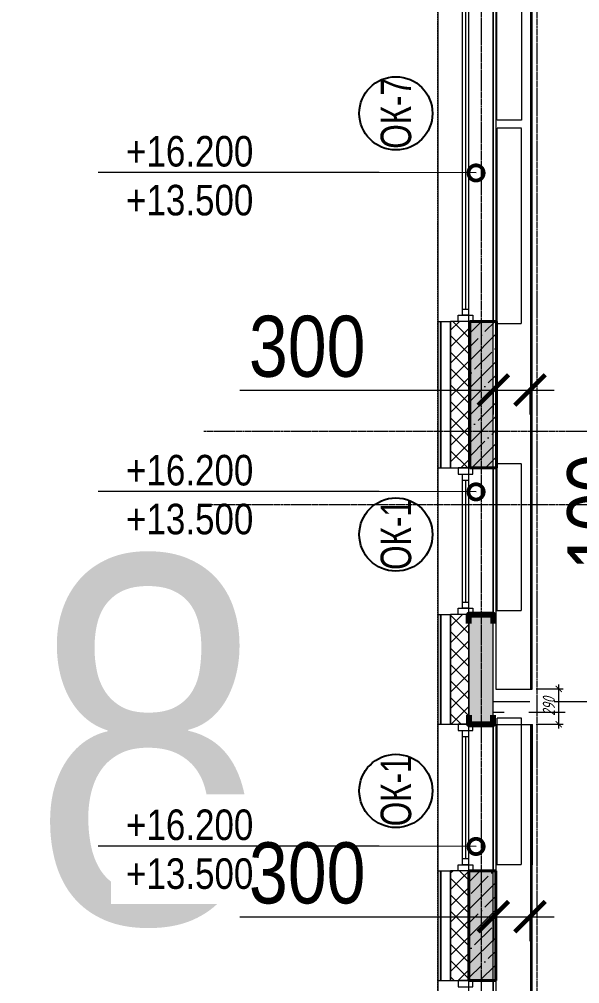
# Model space of a CAD drawing. Header units: millimetres. Extents: x -231292 to 573618, y -153144 to 564035.
# Drawn here: x 92242 to 96837, y 407277 to 415177 of the extents above; entities that cross this region are included whole.
import ezdxf
from ezdxf import colors
from ezdxf.entities.mleader import LeaderData, LeaderLine
from ezdxf.enums import TextEntityAlignment as Align
from ezdxf.math import Vec2, Vec3

# ---------------------------------------------------------------- set-up
doc = ezdxf.new("R2010")
doc.units = ezdxf.units.MM
for name, pattern in [('ADSK_Невидимые', [5, 3, -2]), ('CENTER2', [28.575, 19.05, -3.175, 3.175, -3.175]), ('DASHED', [19.05, 12.7, -6.35]), ('HIDDEN2', [4.7625, 3.175, -1.5875])]:
    doc.linetypes.add(name, pattern=pattern)
doc.layers.get('0').update_dxf_attribs({"color": 250})
doc.layers.get('Defpoints').update_dxf_attribs({"color": 250})
for name, color, linetype, lineweight in [('A-Wall_Материал_Газоблок_Контур', 250, 'Continuous', 0), ('АР_Колонны', 250, 'Continuous', 35), ('АР_Окна', 250, 'Continuous', 5), ('АР_Окна марка', 250, 'Continuous', 9), ('АР_Отопительные приборы', 250, 'HIDDEN2', 0), ('АР_Размеры обшивки', 250, 'Continuous', 5), ('АР_Стены ЖБ', 250, 'Continuous', 35), ('АР_Стены ПЕНОблок', 250, 'Continuous', 20), ('АР_Тонкая', 250, 'Continuous', 5), ('АР_Утеплитель', 250, 'Continuous', 0), ('АР_Штриховка', 250, 'Continuous', 0), ('Зашивка радиаторов тип 1 (фанера и МДФ)', 250, 'Continuous', 0), ('КМ_Фахверки', 250, 'Continuous', 80), ('Марка окна', 250, 'Continuous', 0), ('Размеры зашивки ГКЛ', 250, 'Continuous', 0), ('РД_Оси_100', 250, 'Continuous', 0), ('ТХ_Оборудование', 250, 'Continuous', 9)]:
    doc.layers.add(name, color=color, linetype=linetype, lineweight=lineweight)
doc.layers.add('АР_Делит', color=250, linetype='Continuous', lineweight=0, plot=False)
doc.styles.add('Arial_09', font='ARIALN.TTF', dxfattribs={"width": 0.9})
doc.styles.add('Isocpeur3', font='isocpeur.ttf')
doc.styles.add('style1', font='ARIALN.TTF')
doc.styles.add('T_dim', font='romans.shx', dxfattribs={"width": 0.7, "oblique": 15})
doc.dimstyles.new('1-50', dxfattribs={"dimscale": 50, "dimtxt": 2, "dimasz": 1, "dimexe": 0.7, "dimexo": 0.6, "dimtad": 1, "dimdec": 0, "dimlfac": -1, "dimtxsty": 'T_dim', "dimblk1": 'ARCHTICK', "dimblk2": 'ARCHTICK', "dimsah": 1, "dimcen": 0, "dimdle": 0.7, "dimclrd": 256, "dimclre": 256, "dimadec": 0, "dimazin": 0, "dimtfac": 1, "dimtdec": 0, "dimtmove": 1, "dimatfit": 3, "dimfxl": 25, "dimlwd": -1, "dimlwe": -1, "dimarcsym": 2})
doc.dimstyles.new('Dim200_ареал', dxfattribs={"dimscale": 100, "dimtxt": 5, "dimasz": 2.5, "dimexe": 2, "dimexo": 2, "dimgap": 1, "dimtad": 1, "dimzin": 12, "dimdsep": 46, "dimtxsty": 'style1', "dimblk": 'ARCHTICK', "dimcen": 3, "dimdle": 2, "dimclrd": 256, "dimclre": 256, "dimaunit": 1, "dimadec": 0, "dimazin": 3, "dimtfac": 1, "dimtmove": 1, "dimatfit": 3, "dimldrblk": 'OPEN30', "dimfxl": 5, "dimfxlon": 1, "dimtolj": 1, "dimtzin": 0, "dimlwd": 9, "dimlwe": 9, "dimarcsym": 0})
pattern_1 = [(45, (50428.77, 366201.75), (-112.2532, 112.2532), []), (45, (50541.02, 366201.75), (-112.2532, 112.2532), [198.4375, -39.6875, 0, -39.6875])]

# ---------------------------------------------------------------- blocks, each defined once
blk = doc.blocks.new('_DotSmall')
at = {"color": 0, "linetype": 'ByBlock', "const_width": 0.5}
blk.add_lwpolyline([(-0.0625, 0, 1), (0.0625, 0, 1)], format="xyb", close=True, dxfattribs=at)
blk = doc.blocks.new('Ф_пеноблок 200')
at = {"layer": 'КМ_Фахверки'}
blk.add_lwpolyline([(0, -75), (0, 0), (200, 0), (200, -75)], dxfattribs=at)
blk = doc.blocks.new('СОШ_2200_АР_ОСИ_М100_28.05.24')
at = {"layer": 'АР_Делит', "color": 5, "linetype": 'DASHED'}
blk.add_lwpolyline([(114955, 135155), (114955, -355), (93595.036, -355), (93595.036, 13855), (94145, 13855), (94145, 68320), (66055, 68320), (66055, 13857.73), (83455, 13857.73), (83455, -355), (45245, -355), (45245, 13145), (44695, 13145), (44695, 26755), (45245, 26755), (45245, 68320), (20455, 68320), (20455, 26755), (27955, 26755), (27955, 13145), (-355, 13145), (-355, 100855), (37145, 100855), (37145, 129155)], dxfattribs=at)
at = {"layer": 'РД_Оси_100', "linetype": 'CENTER2'}
for points in [[(45530, 139938.679), (45600, 139538.679), (45600, -6163.457)], [(46060, -6163.105), (46060, 139538.679), (46130, 139938.679)], [(43327.994, 45600), (71363.995, 45600)], [(43327.994, 45000), (71363.995, 45000)]]:
    blk.add_lwpolyline(points, dxfattribs=at)
blk = doc.blocks.new('_ArchTick')
at = {"color": 0, "linetype": 'ByBlock', "const_width": 0.15}
blk.add_lwpolyline([(-0.5, -0.5), (0.5, 0.5)], dxfattribs=at)
blk = doc.blocks.new('*D1086')
at = {"layer": 'Defpoints', "color": 0, "transparency": 16777216}
for p in [(96448.9, 409691.8), (96665.3, 409691.8), (96448.9, 409401.8)]:
    blk.add_point(p, dxfattribs=at)
at = {"layer": 'АР_Делит', "color": 0, "transparency": 16777216}
for p, q in [((96665.3, 409366.8), (96665.3, 409726.8)), ((96478.9, 409691.8), (96700.3, 409691.8)), ((96478.9, 409401.8), (96700.3, 409401.8))]:
    blk.add_line(p, q, dxfattribs=at)
at = {"layer": 'АР_Делит', "color": 0, "transparency": 16777216, "xscale": 50, "yscale": 50, "zscale": 50}
for p, rotation in [((96665.3, 409691.8), 90), ((96665.3, 409401.8), 270)]:
    blk.add_blockref('_ArchTick', p, dxfattribs=dict(at, rotation=rotation))
at = {"layer": 'АР_Делит', "color": 0, "transparency": 16777216, "insert": (96584.1, 409546.8), "char_height": 100, "attachment_point": 5, "rotation": 90, "style": 'T_dim'}
blk.add_mtext('290', dxfattribs=at)
blk = doc.blocks.new('Bottom_R_1200')
at = {"layer": 'АР_Отопительные приборы'}
blk.add_lwpolyline([(-600, -100), (600, -100), (600, 100), (-600, 100)], close=True, dxfattribs=at)
blk = doc.blocks.new('Bottom_R_1600')
at = {"layer": 'АР_Отопительные приборы'}
blk.add_lwpolyline([(-800, -100), (800, -100), (800, 100), (-800, 100)], close=True, dxfattribs=at)
blk = doc.blocks.new('Bottom_L_1600')
at = {"layer": 'АР_Отопительные приборы'}
blk.add_lwpolyline([(800, -100), (-800, -100), (-800, 100), (800, 100)], close=True, dxfattribs=at)
blk = doc.blocks.new('*D966')
at = {"layer": 'Defpoints', "color": 0, "transparency": 16777216}
for p in [(96930.4, 409688.6), (96930.4, 409589, 400000), (97343.3, 409589)]:
    blk.add_point(p, dxfattribs=at)
at = {"layer": 'АР_Размеры обшивки', "lineweight": 9, "transparency": 16777216}
for p, q in [((97343.3, 411672), (97343.3, 409688.6)), ((97343.3, 409688.6), (97343.3, 409938.6)), ((97130.4, 409688.6), (97543.3, 409688.6)), ((97343.3, 409688.6), (97343.3, 409589)), ((97343.3, 409688.6), (97343.3, 409589)), ((97343.3, 409589), (97343.3, 409339)), ((97542.3, 409589), (97543.3, 409589))]:
    blk.add_line(p, q, dxfattribs=at)
at = {"layer": 'АР_Размеры обшивки', "lineweight": 9, "transparency": 16777216, "xscale": 250, "yscale": 250, "zscale": 250}
for p, rotation in [((97343.3, 409688.6), 270), ((97343.3, 409589), 90)]:
    blk.add_blockref('_ArchTick', p, dxfattribs=dict(at, rotation=rotation))
at = {"layer": 'АР_Размеры обшивки', "color": 0, "transparency": 16777216, "insert": (96988, 411139), "char_height": 500, "attachment_point": 5, "rotation": 90, "style": 'style1'}
blk.add_mtext('\\A1;100', dxfattribs=at)
blk = doc.blocks.new('_Open30')
at = {"color": 0, "linetype": 'ByBlock', "lineweight": -2}
for p, q in [((-1, 0.268), (0, 0)), ((0, 0), (-1, -0.268)), ((0, 0), (-1, 0))]:
    blk.add_line(p, q, dxfattribs=at)
blk = doc.blocks.new('*D968')
at = {"layer": 'Defpoints', "color": 0, "transparency": 16777216}
for p in [(96128.8, 408041.7), (96428.8, 408041.7), (96428.8, 407825.7)]:
    blk.add_point(p, dxfattribs=at)
at = {"layer": 'АР_Размеры обшивки', "lineweight": 9, "transparency": 16777216}
for p, q in [((94050.7, 407825.7), (96128.8, 407825.7)), ((95928.8, 407825.7), (96628.8, 407825.7)), ((96128.8, 407841.7), (96128.8, 407625.7)), ((96428.8, 407841.7), (96428.8, 407625.7))]:
    blk.add_line(p, q, dxfattribs=at)
at = {"layer": 'АР_Размеры обшивки', "lineweight": 9, "transparency": 16777216, "xscale": 250, "yscale": 250, "zscale": 250, "rotation": 180}
blk.add_blockref('_ArchTick', (96128.8, 407825.7), dxfattribs=at)
at = {"layer": 'АР_Размеры обшивки', "lineweight": 9, "transparency": 16777216, "xscale": 250, "yscale": 250, "zscale": 250}
blk.add_blockref('_ArchTick', (96428.8, 407825.7), dxfattribs=at)
at = {"layer": 'АР_Размеры обшивки', "color": 0, "transparency": 16777216, "insert": (94602.8, 408181), "char_height": 500, "attachment_point": 5, "style": 'style1'}
blk.add_mtext('\\A1;300', dxfattribs=at)
blk = doc.blocks.new('*D969')
at = {"layer": 'Defpoints', "color": 0, "transparency": 16777216}
for p in [(96128.8, 412355.7), (96428.8, 412355.7), (96428.8, 412139.7)]:
    blk.add_point(p, dxfattribs=at)
at = {"layer": 'АР_Размеры обшивки', "lineweight": 9, "transparency": 16777216}
for p, q in [((96128.8, 412155.7), (96128.8, 411939.7)), ((96428.8, 412155.7), (96428.8, 411939.7)), ((94050.7, 412139.7), (96128.8, 412139.7)), ((95928.8, 412139.7), (96628.8, 412139.7))]:
    blk.add_line(p, q, dxfattribs=at)
at = {"layer": 'АР_Размеры обшивки', "lineweight": 9, "transparency": 16777216, "xscale": 250, "yscale": 250, "zscale": 250, "rotation": 180}
blk.add_blockref('_ArchTick', (96128.8, 412139.7), dxfattribs=at)
at = {"layer": 'АР_Размеры обшивки', "lineweight": 9, "transparency": 16777216, "xscale": 250, "yscale": 250, "zscale": 250}
blk.add_blockref('_ArchTick', (96428.8, 412139.7), dxfattribs=at)
at = {"layer": 'АР_Размеры обшивки', "color": 0, "transparency": 16777216, "insert": (94602.8, 412495), "char_height": 500, "attachment_point": 5, "style": 'style1'}
blk.add_mtext('\\A1;300', dxfattribs=at)
blk = doc.blocks.new('МОК-Наименование')
at = {"layer": 'Defpoints'}
blk.add_circle((0, 0), 3, dxfattribs=at)
at = {"color": 0, "linetype": 'ByBlock', "lineweight": -2, "style": 'Isocpeur3', "width": 0.8, "flags": 4}
blk.add_attdef('АР-ОКНО:НАИМЕНОВАНИЕ', text='', height=2.5, dxfattribs=at).set_placement((0, 0), align=Align.MIDDLE)

msp = doc.modelspace()

# ---------------------------------------------------------------- linework, layer by layer
at = {"layer": 'A-Wall_Материал_Газоблок_Контур', "linetype": 'Continuous', "lineweight": 0}
for p, q in [((96128.768, 412701.753), (96128.768, 416001.753)), ((96128.768, 410301.753), (96128.768, 411501.753)), ((96128.768, 408201.753), (96128.768, 409401.753)), ((95673.768, 407301.753), (95673.768, 404001.753)), ((96128.768, 404001.753), (96128.768, 407301.753))]:
    msp.add_line(p, q, dxfattribs=at)
at = {"layer": 'АР_Колонны', "linetype": 'HIDDEN2', "lineweight": 25}
for p, q in [((95935.245, 412701.753), (96155.245, 412701.753)), ((96155.245, 412701.753), (96155.245, 411501.753)), ((96148.768, 408201.753), (96148.768, 407301.753)), ((96148.768, 407301.753), (95928.768, 407301.753))]:
    msp.add_line(p, q, dxfattribs=at)
at = {"layer": 'АР_Колонны', "linetype": 'Continuous', "lineweight": 35}
for p, q in [((96155.245, 412701.753), (95935.245, 412701.753)), ((96155.245, 411501.753), (96155.245, 412701.753)), ((96148.768, 407301.753), (96148.768, 408201.753)), ((95928.768, 407301.753), (96148.768, 407301.753))]:
    msp.add_line(p, q, dxfattribs=at)
at = {"layer": 'АР_Окна', "linetype": 'Continuous', "lineweight": 5}
for p, q in [((96128.768, 416001.753), (96128.768, 412701.753)), ((95876.268, 412801.753), (95926.268, 412801.753)), ((96128.768, 411501.753), (96128.768, 410301.753)), ((95876.268, 410401.753), (95926.268, 410401.753)), ((96128.768, 409401.753), (96128.768, 408201.753)), ((95876.268, 409301.753), (95926.268, 409301.753)), ((95673.768, 407301.753), (95673.768, 404001.753)), ((96128.768, 407301.753), (96128.768, 404001.753))]:
    msp.add_line(p, q, dxfattribs=at)
for points in [[(95961.268, 412751.753), (95961.268, 412701.753), (95841.268, 412701.753), (95841.268, 412751.753)], [(95961.268, 410351.753), (95961.268, 410301.753), (95841.268, 410301.753), (95841.268, 410351.753)], [(95961.268, 409351.753), (95961.268, 409401.753), (95841.268, 409401.753), (95841.268, 409351.753)], [(95961.268, 407251.753), (95961.268, 407301.753), (95841.268, 407301.753), (95841.268, 407251.753)]]:
    msp.add_lwpolyline(points, close=True, dxfattribs=at)
at = {"layer": 'АР_Стены ЖБ', "linetype": 'Continuous', "lineweight": 40}
for p, q in [((96155.245, 412701.753), (95935.245, 412701.753)), ((96155.245, 411501.753), (96155.245, 412701.753)), ((96148.768, 407301.753), (96148.768, 408201.753)), ((95928.768, 407301.753), (96148.768, 407301.753))]:
    msp.add_line(p, q, dxfattribs=at)
at = {"layer": 'АР_Стены ПЕНОблок', "linetype": 'Continuous', "lineweight": 20}
for p, q in [((96128.768, 412701.753), (95928.768, 412701.753)), ((96128.768, 411501.753), (96128.768, 412701.753)), ((96128.768, 410301.753), (95928.768, 410301.753)), ((95928.768, 410301.753), (95928.768, 409401.753)), ((96128.768, 409401.753), (96128.768, 410301.753)), ((95928.768, 409401.753), (96128.768, 409401.753)), ((96128.768, 407301.753), (96128.768, 408201.753)), ((95928.768, 407301.753), (96128.768, 407301.753))]:
    msp.add_line(p, q, dxfattribs=at)
at = {"layer": 'АР_Тонкая', "linetype": 'Continuous', "lineweight": 5}
for p, q in [((95673.768, 412701.753), (95778.768, 412701.753)), ((95673.768, 410301.753), (95778.768, 410301.753)), ((95673.768, 410301.753), (95673.768, 409401.753)), ((95698.768, 410301.753), (95698.768, 409401.753)), ((95698.768, 409401.753), (95698.768, 410301.753)), ((95778.768, 409401.753), (95778.768, 410301.753)), ((95673.768, 409401.753), (95778.768, 409401.753)), ((95673.768, 407301.753), (95778.768, 407301.753))]:
    msp.add_line(p, q, dxfattribs=at)
at = {"layer": 'АР_Утеплитель', "linetype": 'Continuous', "lineweight": 0}
for p, q in [((95928.768, 412701.753), (95778.768, 412701.753)), ((95928.768, 410301.753), (95778.768, 410301.753)), ((95778.768, 410301.753), (95778.768, 409401.753)), ((95928.768, 409401.753), (95928.768, 410301.753)), ((95778.768, 409401.753), (95928.768, 409401.753)), ((95778.768, 407301.753), (95928.768, 407301.753))]:
    msp.add_line(p, q, dxfattribs=at)
at = {"layer": 'Зашивка радиаторов тип 1 (фанера и МДФ)', "linetype": 'Continuous', "lineweight": 0}
for p, q in [((96148.736, 418481.753), (96148.627, 409689.037)), ((96436.127, 409689.033), (96436.236, 418481.749)), ((96436.236, 418481.749), (96436.127, 409689.033)), ((96448.627, 409689.033), (96448.736, 418481.749)), ((96148.627, 409689.037), (96448.627, 409689.033)), ((96148.766, 409399.037), (96148.574, 398991.753)), ((96148.766, 409399.037), (96448.766, 409399.031)), ((96436.074, 398991.747), (96436.266, 409399.031)), ((96436.266, 409399.031), (96436.074, 398991.747)), ((96448.574, 398991.747), (96448.766, 409399.031))]:
    msp.add_line(p, q, dxfattribs=at)
at = {"layer": 'ТХ_Оборудование', "linetype": 'ADSK_Невидимые', "ltscale": 100}
msp.add_lwpolyline([(96128.768, 409589.037), (103718.768, 409589.037), (103718.768, 409499.037), (96128.768, 409499.037)], close=True, dxfattribs=at)

# ---------------------------------------------------------------- block references
at = {"layer": 'АР_Отопительные приборы', "rotation": 270}
for name, p in [('Bottom_L_1600', (96258.768, 415149.646)), ('Bottom_R_1600', (96258.768, 413484.413)), ('Bottom_R_1200', (96258.768, 410934.468)), ('Bottom_R_1200', (96258.768, 408852.246))]:
    msp.add_blockref(name, p, dxfattribs=at)
at = {"layer": 'КМ_Фахверки'}
msp.add_blockref('Ф_пеноблок 200', (95928.768, 410301.753), dxfattribs=at)
msp.add_blockref('Ф_пеноблок 200', (95928.768, 410301.753), dxfattribs=at)
at = {"layer": 'КМ_Фахверки', "xscale": -1, "rotation": 180}
for p in [(95928.768, 409401.753), (95928.768, 409401.752)]:
    msp.add_blockref('Ф_пеноблок 200', p, dxfattribs=at)

# ---------------------------------------------------------------- texts
at = {"layer": 'АР_Делит', "insert": (93301.268, 409253.505), "char_height": 3000, "width": 4745, "attachment_point": 5, "style": 'style1'}
msp.add_mtext('8', dxfattribs=at)
msp.add_mtext('8', dxfattribs=at)

# ---------------------------------------------------------------- dimensions: what is measured, and where the dimension line sits
at = {"layer": 'АР_Делит'}
dim = msp.add_linear_dim(base=(96665.338, 409691.753), p1=(96448.851, 409401.753), p2=(96448.851, 409691.753), angle=90, dimstyle='1-50', override={"dimclrd": 0, "dimclre": 0}, dxfattribs=at)
dim.commit()
dim.dimension.update_dxf_attribs({"geometry": '*D1086', "text_midpoint": (96584.088, 409546.753)})
at = {"layer": 'АР_Размеры обшивки'}
dim = msp.add_linear_dim(base=(96428.768, 412139.7), p1=(96128.768, 412355.7), p2=(96428.768, 412355.696), dimstyle='Dim200_ареал', override={"dimdec": 0}, dxfattribs=at)
dim.commit()
dim.dimension.update_dxf_attribs({"geometry": '*D969', "text_midpoint": (94602.768, 411971.644), "dimtype": 160})
dim = msp.add_linear_dim(base=(97343.328, 409589.038), p1=(96930.35, 409688.569), p2=(96930.35, 409589.038, 400000), angle=90, dimstyle='Dim200_ареал', override={"dimdec": 0}, dxfattribs=at)
dim.commit()
dim.dimension.update_dxf_attribs({"geometry": '*D966', "text_midpoint": (97055.321, 411138.986), "dimtype": 160})

# ---------------------------------------------------------------- leaders
at = {"layer": 'Марка окна', "lineweight": 0, "ltscale": 20}
ml = msp.add_multileader_mtext('Standard', dxfattribs=at)
ml.set_content('+16.200\\P+13.500', color=256, style='style1')
ml.set_leader_properties(color=256, linetype='ByLayer', lineweight=-1)
ml.set_arrow_properties(name='DOTSMALL')
ml.build(insert=Vec2(0, 0))
ml.multileader.update_dxf_attribs({"text_left_attachment_type": 6, "text_right_attachment_type": 6, "dogleg_length": 200, "arrow_head_size": 250})
ctx = ml.context
ctx.base_point, ctx.char_height, ctx.arrow_head_size, ctx.landing_gap_size, ctx.plane_origin = Vec3(93117.986, 413920.728), 250, 250, 0, Vec3(93512.962, 413236.201)
ctx.left_attachment, ctx.right_attachment = 6, 6
notes = []
notes.append((ctx, [(0, (1, 1, 0), (95193.062, 413920.728), (-1, 0), 1061.605, [(0, [(95987.176, 413918.057)], 0, [])])]))
ctx.mtext.insert, ctx.mtext.line_spacing_factor, ctx.mtext.flow_direction = Vec3(93117.986, 414220.728), 0.96, 5
ctx.mtext.has_bg_fill, ctx.mtext.bg_color, ctx.mtext.bg_scale_factor, ctx.mtext.bg_transparency, ctx.mtext.use_window_bg_color = 1, -1027028792, 1.5, 0, 1
at = {"layer": 'Размеры зашивки ГКЛ'}
ml = msp.add_multileader_mtext('Standard', dxfattribs=at)
ml.set_content('\\pxsm1;Тип 1 ', color=(0, 0, 138), style='style1')
ml.set_leader_properties(color=256, linetype='ByLayer', lineweight=9)
ml.build(insert=Vec2(0, 0))
ml.multileader.update_dxf_attribs({"has_dogleg": 0, "text_left_attachment_type": 6, "text_right_attachment_type": 6, "text_bottom_attachment_type": 10, "dogleg_length": 25, "arrow_head_size": 400})
ctx = ml.context
ctx.base_point, ctx.char_height, ctx.arrow_head_size, ctx.landing_gap_size, ctx.plane_origin = Vec3(98917.717, 407061.804), 400, 400, 50, Vec3(90621.03, 414032.369)
ctx.left_attachment, ctx.right_attachment, ctx.top_attachment = 6, 6, 10
notes.append((ctx, [(0, (1, 1, 0), (98892.717, 407061.804), (1, 0), 25, [(1, [(96415.162, 407061.804)], 0, [])])]))
ctx.mtext.insert, ctx.mtext.width, ctx.mtext.defined_height, ctx.mtext.line_spacing_factor, ctx.mtext.flow_direction = Vec3(98967.717, 407541.804), 1668.44707, 600, 0.3, 5
for ctx, leaders in notes:
    for number, flags, end, landing, length, lines in leaders:
        leader = LeaderData()
        leader.index, (leader.has_last_leader_line, leader.has_dogleg_vector, leader.attachment_direction) = number, flags
        leader.last_leader_point, leader.dogleg_vector, leader.dogleg_length = Vec3(end), Vec3(landing), length
        for number, points, colour, breaks in lines:
            line = LeaderLine()
            line.index, line.vertices, line.color, line.breaks = number, Vec3.list(points), colors.encode_raw_color(colour), breaks
            leader.lines.append(line)
        ctx.leaders.append(leader)

# ---------------------------------------------------------------- next in the draw order: linework, layer by layer
at = {"layer": 'A-Wall_Материал_Газоблок_Контур', "linetype": 'Continuous', "lineweight": 0}
msp.add_line((95673.768, 416001.753), (95673.768, 412701.753), dxfattribs=at)
at = {"layer": 'АР_Окна', "linetype": 'Continuous', "lineweight": 5}
for p, q in [((95673.768, 416001.753), (95673.768, 412701.753)), ((95901.268, 415901.753), (95901.268, 412801.753))]:
    msp.add_line(p, q, dxfattribs=at)
msp.add_lwpolyline([(95876.268, 415951.753), (95926.268, 415951.753), (95926.268, 412751.753), (95876.268, 412751.753)], close=True, dxfattribs=at)

# ---------------------------------------------------------------- next in the draw order: block references
at = {"layer": 'АР_Окна марка', "linetype": 'Continuous', "lineweight": 9}
ref = msp.add_blockref('МОК-Наименование', (95330.111, 414406.104, -900), dxfattribs=dict(at, xscale=100, yscale=100, zscale=100, rotation=90))
ref.add_attrib('АР-ОКНО:НАИМЕНОВАНИЕ', 'ОК-7', dxfattribs={"layer": '0', "color": 0, "linetype": 'ByBlock', "lineweight": -2, "height": 250, "rotation": 90, "style": 'Arial_09', "width": 0.9}).set_placement((95330.111, 414406.104, -900), align=Align.MIDDLE)

# ---------------------------------------------------------------- next in the draw order: leaders
at = {"layer": 'Марка окна', "lineweight": 0, "ltscale": 20}
ml = msp.add_multileader_mtext('Standard', dxfattribs=at)
ml.set_content('+16.200\\P+13.500', color=256, style='style1')
ml.set_leader_properties(color=256, linetype='ByLayer', lineweight=-1)
ml.set_arrow_properties(name='DOTSMALL')
ml.build(insert=Vec2(0, 0))
ml.multileader.update_dxf_attribs({"text_left_attachment_type": 6, "text_right_attachment_type": 6, "dogleg_length": 200, "arrow_head_size": 250})
ctx = ml.context
ctx.base_point, ctx.char_height, ctx.arrow_head_size, ctx.landing_gap_size, ctx.plane_origin = Vec3(93117.986, 411308.323), 250, 250, 0, Vec3(93512.962, 410623.796)
ctx.left_attachment, ctx.right_attachment = 6, 6
notes = []
notes.append((ctx, [(0, (1, 1, 0), (95193.062, 411308.323), (-1, 0), 1061.605, [(0, [(95987.176, 411305.653)], 0, [])])]))
ctx.mtext.insert, ctx.mtext.line_spacing_factor, ctx.mtext.flow_direction = Vec3(93117.986, 411608.323), 0.96, 5
ctx.mtext.has_bg_fill, ctx.mtext.bg_color, ctx.mtext.bg_scale_factor, ctx.mtext.bg_transparency, ctx.mtext.use_window_bg_color = 1, -1027028792, 1.5, 0, 1
ml = msp.add_multileader_mtext('Standard', dxfattribs=at)
ml.set_content('+16.200\\P+13.500', color=256, style='style1')
ml.set_leader_properties(color=256, linetype='ByLayer', lineweight=-1)
ml.set_arrow_properties(name='DOTSMALL')
ml.build(insert=Vec2(0, 0))
ml.multileader.update_dxf_attribs({"text_left_attachment_type": 6, "text_right_attachment_type": 6, "dogleg_length": 200, "arrow_head_size": 250})
ctx = ml.context
ctx.base_point, ctx.char_height, ctx.arrow_head_size, ctx.landing_gap_size, ctx.plane_origin = Vec3(93117.986, 408403.687), 250, 250, 0, Vec3(93512.962, 407719.16)
ctx.left_attachment, ctx.right_attachment = 6, 6
notes.append((ctx, [(0, (1, 1, 0), (95193.062, 408403.687), (-1, 0), 1061.605, [(0, [(95987.176, 408401.017)], 0, [])])]))
ctx.mtext.insert, ctx.mtext.line_spacing_factor, ctx.mtext.flow_direction = Vec3(93117.986, 408703.687), 0.96, 5
ctx.mtext.has_bg_fill, ctx.mtext.bg_color, ctx.mtext.bg_scale_factor, ctx.mtext.bg_transparency, ctx.mtext.use_window_bg_color = 1, -1027028792, 1.5, 0, 1
for ctx, leaders in notes:
    for number, flags, end, landing, length, lines in leaders:
        leader = LeaderData()
        leader.index, (leader.has_last_leader_line, leader.has_dogleg_vector, leader.attachment_direction) = number, flags
        leader.last_leader_point, leader.dogleg_vector, leader.dogleg_length = Vec3(end), Vec3(landing), length
        for number, points, colour, breaks in lines:
            line = LeaderLine()
            line.index, line.vertices, line.color, line.breaks = number, Vec3.list(points), colors.encode_raw_color(colour), breaks
            leader.lines.append(line)
        ctx.leaders.append(leader)

# ---------------------------------------------------------------- next in the draw order: hatches: boundary and pattern name
at = {"layer": 'АР_Штриховка', "linetype": 'Continuous', "lineweight": 0}
h = msp.add_hatch(dxfattribs=at)
h.set_pattern_fill('_U', color=256, style=0, pattern_type=0)
h.set_pattern_definition([(360, (50428.7677, 366201.7525), (-1e-16, 1), [])])
h.paths.add_polyline_path([(95673.768, 365846.753), (95698.768, 365871.753), (95698.768, 375901.753), (95673.768, 375901.753)], flags=0)
h.paths.add_polyline_path([(95673.768, 377701.753), (95698.768, 377701.753), (95698.768, 388101.752), (95673.768, 388101.752)], flags=0)
h.paths.add_polyline_path([(95673.768, 391401.752), (95698.768, 391401.752), (95698.768, 393201.753), (95673.768, 393201.753)], flags=0)
h.paths.add_polyline_path([(95673.768, 394401.753), (95698.768, 394401.753), (95698.768, 395301.753), (95673.768, 395301.753)], flags=0)
h.paths.add_polyline_path([(95673.768, 398601.753), (95698.768, 398601.753), (95698.768, 399501.753), (95673.768, 399501.753)], flags=0)
h.paths.add_polyline_path([(95673.768, 400701.753), (95698.768, 400701.753), (95698.768, 401601.753), (95673.768, 401601.753)], flags=0)
h.paths.add_polyline_path([(95673.768, 402801.753), (95698.768, 402801.753), (95698.768, 404001.753), (95673.768, 404001.753)], flags=0)
h.paths.add_polyline_path([(95673.768, 407301.753), (95698.768, 407301.753), (95698.768, 408201.753), (95673.768, 408201.753)], flags=0)
h.paths.add_polyline_path([(95673.768, 409401.753), (95698.768, 409401.753), (95698.768, 410301.753), (95673.768, 410301.753)], flags=0)
h.paths.add_polyline_path([(95673.768, 411501.753), (95698.768, 411501.753), (95698.768, 412701.753), (95673.768, 412701.753)], flags=0)
h.paths.add_polyline_path([(95673.768, 416001.753), (95698.768, 416001.753), (95698.768, 416901.753), (95673.768, 416901.753)], flags=0)
h.paths.add_polyline_path([(95673.768, 418101.753), (95698.768, 418101.753), (95698.768, 419001.753), (95673.768, 419001.753)], flags=0)
h.paths.add_polyline_path([(95673.768, 420201.753), (95698.768, 420201.753), (95698.768, 421001.753), (95673.768, 421001.753)], flags=0)
h = msp.add_hatch(dxfattribs=at)
h.set_pattern_fill('ANSI37', color=256, scale=30, style=0)
h.set_pattern_definition([(45, (50428.77, 366201.75), (-67.35192, 67.35192), []), (135, (50428.77, 366201.75), (-67.35192, -67.35192), [])])
h.paths.add_polyline_path([(95778.768, 365951.753), (95928.768, 366101.753), (95928.768, 375901.753), (95778.768, 375901.753)], flags=0)
h.paths.add_polyline_path([(95778.768, 377701.753), (95928.768, 377701.753), (95928.768, 388101.752), (95778.768, 388101.752)], flags=0)
h.paths.add_polyline_path([(95778.768, 391401.752), (95928.768, 391401.752), (95928.768, 393201.753), (95778.768, 393201.753)], flags=0)
h.paths.add_polyline_path([(95778.768, 394401.753), (95928.768, 394401.753), (95928.768, 395301.753), (95778.768, 395301.753)], flags=0)
h.paths.add_polyline_path([(95778.768, 398601.753), (95928.768, 398601.753), (95928.768, 399501.753), (95778.768, 399501.753)], flags=0)
h.paths.add_polyline_path([(95778.768, 400701.753), (95928.768, 400701.753), (95928.768, 401601.753), (95778.768, 401601.753)], flags=0)
h.paths.add_polyline_path([(95778.768, 402801.753), (95928.768, 402801.753), (95928.768, 404001.753), (95778.768, 404001.753)], flags=0)
h.paths.add_polyline_path([(95778.768, 407301.753), (95928.768, 407301.753), (95928.768, 408201.753), (95778.768, 408201.753)], flags=0)
h.paths.add_polyline_path([(95778.768, 409401.753), (95928.768, 409401.753), (95928.768, 410301.753), (95778.768, 410301.753)], flags=0)
h.paths.add_polyline_path([(95778.768, 411501.753), (95928.768, 411501.753), (95928.768, 412701.753), (95778.768, 412701.753)], flags=0)
h.paths.add_polyline_path([(95778.768, 416001.753), (95928.768, 416001.753), (95928.768, 416901.753), (95778.768, 416901.753)], flags=0)
h.paths.add_polyline_path([(95778.768, 418101.753), (95928.768, 418101.753), (95928.768, 419001.753), (95778.768, 419001.753)], flags=0)
h.paths.add_polyline_path([(95778.768, 420201.753), (95928.768, 420201.753), (95928.768, 421001.753), (95778.768, 421001.753)], flags=0)
h = msp.add_hatch(dxfattribs=at)
h.set_pattern_fill('AR-CONC', color=256, style=0)
h.set_pattern_definition([(50, (50428.77, 366201.75), (182.18467, -15.9391), [19.05, -209.55]), (355, (50428.77, 366201.75), (-35.2434, 191.05685), [15.24, -167.6406]), (100.45144, (50443.95, 366200.42), (146.94125, 175.11775), [16.19, -178.09024]), (46.1842, (50428.77, 366252.55), (271.07904, -42.0423), [28.575, -314.325]), (96.63556, (50451.36, 366249.05), (237.4041, 247.4261), [24.285, -267.1356]), (351.18415, (50428.77, 366252.55), (237.4041, 247.4261), [22.86, -251.4597]), (21, (50454.17, 366239.85), (151.6144, -102.2652), [19.05, -209.55]), (326, (50454.17, 366239.85), (61.80203, 184.18797), [15.24, -167.64]), (71.45144, (50466.8, 366231.33), (213.4164, 81.92277), [16.19, -178.08994]), (37.5, (50428.77, 366201.75), (3.088603, 84.55504), [0, -165.608, 0, -170.18, 0, -168.275]), (7.5, (50428.77, 366201.75), (66.81966, 100.18057), [0, -97.028, 0, -161.798, 0, -64.135]), (327.5, (50372.126, 366201.75), (135.590595, -5.728744), [0, -63.5, 0, -198.12, 0, -262.89]), (317.5, (50346.73, 366201.75), (148.12918, 25.4265), [0, -82.55, 0, -131.572, 0, -186.69])])
h.paths.add_polyline_path([(95928.768, 366101.753), (96128.768, 366301.753), (96128.768, 375901.753), (95928.768, 375901.753)], flags=0)
h.paths.add_polyline_path([(95928.768, 377701.753), (96128.768, 377701.753), (96128.768, 388101.752), (95928.768, 388101.752)], flags=0)
h.paths.add_polyline_path([(95928.768, 391401.752), (96128.768, 391401.752), (96128.768, 393201.753), (95928.768, 393201.753)], flags=0)
h.paths.add_polyline_path([(95928.768, 394401.753), (96128.768, 394401.753), (96128.768, 395301.753), (95928.768, 395301.753)], flags=0)
h.paths.add_polyline_path([(95928.768, 398601.753), (96128.768, 398601.753), (96128.768, 399501.753), (95928.768, 399501.753)], flags=0)
h.paths.add_polyline_path([(95928.768, 400701.753), (96128.768, 400701.753), (96128.768, 401601.753), (95928.768, 401601.753)], flags=0)
h.paths.add_polyline_path([(95928.768, 402801.753), (96128.768, 402801.753), (96128.768, 404001.753), (95928.768, 404001.753)], flags=0)
h.paths.add_polyline_path([(95928.768, 407301.753), (96128.768, 407301.753), (96128.768, 408201.753), (95928.768, 408201.753)], flags=0)
h.paths.add_polyline_path([(95928.768, 409401.753), (96128.768, 409401.753), (96128.768, 410301.753), (95928.768, 410301.753)], flags=0)
h.paths.add_polyline_path([(95928.768, 411501.753), (96128.768, 411501.753), (96128.768, 412701.753), (95928.768, 412701.753)], flags=0)
h.paths.add_polyline_path([(95928.768, 416001.753), (96128.768, 416001.753), (96128.768, 416901.753), (95928.768, 416901.753)], flags=0)
h.paths.add_polyline_path([(95928.768, 418101.753), (96128.768, 418101.753), (96128.768, 419001.753), (95928.768, 419001.753)], flags=0)
h.paths.add_polyline_path([(95928.768, 420201.753), (96128.768, 420201.753), (96128.768, 421001.753), (95928.768, 421001.753)], flags=0)
at = {"layer": 'АР_Штриховка', "linetype": 'Continuous', "lineweight": 5}
h = msp.add_hatch(dxfattribs=at)
h.set_pattern_fill('ANSI35', color=256, scale=25, style=0)
h.set_pattern_definition(pattern_1)
h.paths.add_polyline_path([(95935.245, 411501.753), (96155.245, 411501.753), (96155.245, 412701.753), (95935.245, 412701.753)], flags=0)
h = msp.add_hatch(dxfattribs=at)
h.set_pattern_fill('ANSI35', color=256, scale=25, style=0)
h.set_pattern_definition(pattern_1)
h.paths.add_polyline_path([(95928.768, 407301.753), (96148.768, 407301.753), (96148.768, 408201.753), (95928.768, 408201.753)], flags=0)

# ---------------------------------------------------------------- next in the draw order: linework, layer by layer
at = {"layer": 'A-Wall_Материал_Газоблок_Контур', "linetype": 'Continuous', "lineweight": 0}
for p, q in [((95673.768, 411501.753), (95673.768, 410301.753)), ((95673.768, 409401.753), (95673.768, 408201.753))]:
    msp.add_line(p, q, dxfattribs=at)
at = {"layer": 'АР_Колонны', "linetype": 'HIDDEN2', "lineweight": 25}
for p, q in [((95935.245, 411501.753), (95935.245, 412701.753)), ((96155.245, 411501.753), (95935.245, 411501.753)), ((95928.768, 408201.753), (96148.768, 408201.753)), ((95928.768, 407301.753), (95928.768, 408201.753))]:
    msp.add_line(p, q, dxfattribs=at)
at = {"layer": 'АР_Колонны', "linetype": 'Continuous', "lineweight": 35}
for p, q in [((95935.245, 412701.753), (95935.245, 411501.753)), ((95935.245, 411501.753), (96155.245, 411501.753)), ((96148.768, 408201.753), (95928.768, 408201.753)), ((95928.768, 408201.753), (95928.768, 407301.753))]:
    msp.add_line(p, q, dxfattribs=at)
at = {"layer": 'АР_Окна', "linetype": 'Continuous', "lineweight": 5}
for p, q in [((95673.768, 411501.753), (95673.768, 410301.753)), ((95876.268, 411401.753), (95926.268, 411401.753)), ((95901.268, 411401.753), (95901.268, 410401.753)), ((95673.768, 409401.753), (95673.768, 408201.753)), ((95901.268, 409301.753), (95901.268, 408301.753)), ((95876.268, 408301.753), (95926.268, 408301.753))]:
    msp.add_line(p, q, dxfattribs=at)
for points in [[(95961.268, 411451.753), (95961.268, 411501.753), (95841.268, 411501.753), (95841.268, 411451.753)], [(95876.268, 411451.753), (95926.268, 411451.753), (95926.268, 410351.753), (95876.268, 410351.753)], [(95876.268, 409351.753), (95926.268, 409351.753), (95926.268, 408251.753), (95876.268, 408251.753)], [(95961.268, 408251.753), (95961.268, 408201.753), (95841.268, 408201.753), (95841.268, 408251.753)]]:
    msp.add_lwpolyline(points, close=True, dxfattribs=at)
at = {"layer": 'АР_Стены ЖБ', "linetype": 'Continuous', "lineweight": 40}
for p, q in [((95935.245, 412701.753), (95935.245, 411501.753)), ((95935.245, 411501.753), (96155.245, 411501.753)), ((96148.768, 408201.753), (95928.768, 408201.753)), ((95928.768, 408201.753), (95928.768, 407301.753))]:
    msp.add_line(p, q, dxfattribs=at)
at = {"layer": 'АР_Стены ПЕНОблок', "linetype": 'Continuous', "lineweight": 20}
for p, q in [((95928.768, 412701.753), (95928.768, 411501.753)), ((95928.768, 411501.753), (96128.768, 411501.753)), ((96128.768, 408201.753), (95928.768, 408201.753)), ((95928.768, 408201.753), (95928.768, 407301.753))]:
    msp.add_line(p, q, dxfattribs=at)
at = {"layer": 'АР_Тонкая', "linetype": 'Continuous', "lineweight": 5}
for p, q in [((95673.768, 412701.753), (95673.768, 411501.753)), ((95698.768, 412701.753), (95698.768, 411501.753)), ((95698.768, 411501.753), (95698.768, 412701.753)), ((95778.768, 411501.753), (95778.768, 412701.753)), ((95673.768, 411501.753), (95778.768, 411501.753)), ((95673.768, 408201.753), (95778.768, 408201.753)), ((95673.768, 408201.753), (95673.768, 407301.753)), ((95698.768, 408201.753), (95698.768, 407301.753)), ((95698.768, 407301.753), (95698.768, 408201.753)), ((95778.768, 407301.753), (95778.768, 408201.753))]:
    msp.add_line(p, q, dxfattribs=at)
at = {"layer": 'АР_Утеплитель', "linetype": 'Continuous', "lineweight": 0}
for p, q in [((95778.768, 412701.753), (95778.768, 411501.753)), ((95928.768, 411501.753), (95928.768, 412701.753)), ((95778.768, 411501.753), (95928.768, 411501.753)), ((95928.768, 408201.753), (95778.768, 408201.753)), ((95778.768, 408201.753), (95778.768, 407301.753)), ((95928.768, 407301.753), (95928.768, 408201.753))]:
    msp.add_line(p, q, dxfattribs=at)
at = {"layer": 'КМ_Фахверки', "lineweight": 5}
msp.add_lwpolyline([(96278.918, 457251.752), (165128.768, 457251.753), (165128.768, 366101.753), (95928.768, 366101.753), (95928.768, 434726.753), (96278.918, 434726.753), (96278.918, 457251.752)], dxfattribs=at)

# ---------------------------------------------------------------- next in the draw order: block references
at = {"layer": 'АР_Окна марка', "linetype": 'Continuous', "lineweight": 9}
ref = msp.add_blockref('МОК-Наименование', (95330.111, 410956.104, -900), dxfattribs=dict(at, xscale=100, yscale=100, zscale=100, rotation=90))
ref.add_attrib('АР-ОКНО:НАИМЕНОВАНИЕ', 'ОК-1', dxfattribs={"layer": '0', "color": 0, "linetype": 'ByBlock', "lineweight": -2, "height": 250, "rotation": 90, "style": 'Arial_09', "width": 0.9}).set_placement((95330.111, 410956.104, -900), align=Align.MIDDLE)
ref = msp.add_blockref('МОК-Наименование', (95330.111, 408856.104, -900), dxfattribs=dict(at, xscale=100, yscale=100, zscale=100, rotation=90))
ref.add_attrib('АР-ОКНО:НАИМЕНОВАНИЕ', 'ОК-1', dxfattribs={"layer": '0', "color": 0, "linetype": 'ByBlock', "lineweight": -2, "height": 250, "rotation": 90, "style": 'Arial_09', "width": 0.9}).set_placement((95330.111, 408856.104, -900), align=Align.MIDDLE)
at = {"layer": 'РД_Оси_100'}
msp.add_blockref('СОШ_2200_АР_ОСИ_М100_28.05.24', (50428.768, 366201.753), dxfattribs=at)

# ---------------------------------------------------------------- next in the draw order: dimensions: what is measured, and where the dimension line sits
at = {"layer": 'АР_Размеры обшивки'}
dim = msp.add_linear_dim(base=(96428.768, 407825.7), p1=(96128.768, 408041.7), p2=(96428.768, 408041.696), dimstyle='Dim200_ареал', override={"dimdec": 0}, dxfattribs=at)
dim.commit()
dim.dimension.update_dxf_attribs({"geometry": '*D968', "text_midpoint": (94602.768, 407657.644), "dimtype": 160})

doc.saveas('drawing.dxf')
